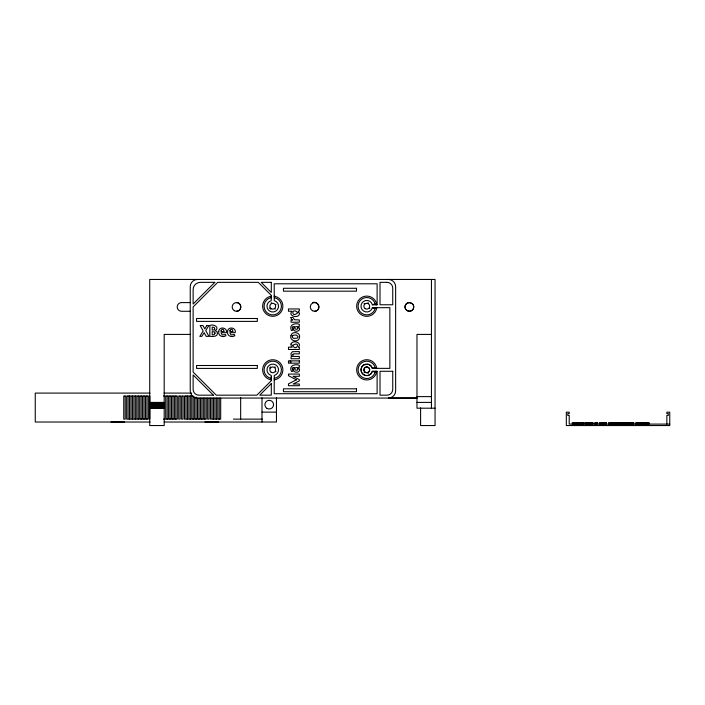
<?xml version="1.0" encoding="UTF-8"?>
<svg xmlns="http://www.w3.org/2000/svg" width="705" height="705" viewBox="0 0 705 705"><rect width="100%" height="100%" fill="white"/><g stroke="black" fill="none" stroke-linecap="round" stroke-linejoin="round"><path stroke-width="1.06" d="M363.886 369.843C363.727 366.221 369.614 366.045 369.667 369.693M369.667 369.931C369.737 373.412 364.097 373.659 363.903 370.143M376.796 304.763L376.778 304.63A10.126 10.126 0 0 0 361.26 297.721A10.126 10.126 0 0 0 361.26 314.703A10.126 10.126 0 0 0 376.778 307.794L376.796 307.662M376.787 368.354L376.778 368.257A10.126 10.126 0 0 0 361.26 361.348A10.126 10.126 0 0 0 361.26 378.329A10.126 10.126 0 0 0 376.778 371.429L376.796 371.288M274.201 297.078L274.333 296.206L274.862 296.303A10.126 10.126 0 0 1 281.048 312.015A10.126 10.126 0 0 1 264.163 311.575A10.126 10.126 0 0 1 271.169 296.206L271.302 296.188M375.333 304.763L375.157 303.961A8.68 8.68 0 0 0 361.797 299.105A8.68 8.68 0 0 0 361.797 313.32A8.68 8.68 0 0 0 375.157 308.455L375.333 307.662M375.324 368.345L375.157 367.596A8.68 8.68 0 0 0 361.797 362.731A8.68 8.68 0 0 0 361.797 376.955A8.68 8.68 0 0 0 375.157 372.09L375.333 371.288M271.302 297.651L270.949 297.721A8.68 8.68 0 0 0 265.556 311.064A8.68 8.68 0 0 0 279.947 311.064A8.68 8.68 0 0 0 274.553 297.721L274.862 296.303M271.302 378.409L271.302 376.681M372.363 307.706L389.856 307.662L389.856 368.371L372.363 368.345A5.79 5.79 0 0 0 363.454 365.102A5.79 5.79 0 0 0 363.454 374.584L365.719 375.545L368.125 375.483L370.76 374.055L372.381 371.288L377.113 371.288L377.113 393.725L274.201 393.725L274.254 375.448A5.79 5.79 0 0 0 277.497 366.538A5.79 5.79 0 0 0 268.015 366.538A5.79 5.79 0 0 0 271.258 375.448L271.302 380.709L256.84 395.17L216.268 395.17L193.126 372.029L193.126 306.931L217.713 282.344L258.286 282.344L271.302 295.36L271.258 300.621A5.79 5.79 0 0 0 268.015 309.53A5.79 5.79 0 0 0 277.497 309.53A5.79 5.79 0 0 0 274.254 300.621L274.201 283.789L377.113 283.789L377.113 304.763L372.363 304.71A5.79 5.79 0 0 0 363.454 301.467A5.79 5.79 0 0 0 363.454 310.949A5.79 5.79 0 0 0 372.363 307.706L375.157 308.455M366.547 366.97L366.626 366.952A2.89 2.89 0 0 0 364.3 371.332L364.309 371.368A2.89 2.89 0 0 0 369.253 371.332L369.279 371.288A2.89 2.89 0 0 0 366.926 366.952M375.157 303.961L372.372 304.763L375.263 304.41M375.157 367.596L372.363 368.345L370.865 365.745L368.274 364.247L363.886 364.829L361.921 366.688L360.995 369.535L361.55 372.346L363.375 374.522A5.79 5.79 0 0 0 372.363 371.341L375.157 372.09M373.809 368.345L375.263 368.036M274.201 378.409L274.553 378.347A8.68 8.68 0 0 0 279.947 365.005A8.68 8.68 0 0 0 265.556 365.005A8.68 8.68 0 0 0 270.949 378.347M375.915 304.763L376.778 304.63M376.197 368.354L376.778 368.257M236.519 311.275C242.097 311.487 242.097 302.383 236.519 302.595M314.633 311.275C321.656 311.037 318.907 300.233 312.438 302.595M274.201 379.872L274.333 379.863A10.126 10.126 0 0 0 281.242 364.344A10.126 10.126 0 0 0 264.26 364.344A10.126 10.126 0 0 0 271.169 379.863L271.302 379.872M190.35 302.595L181.555 302.595A4.336 4.336 0 0 0 177.211 306.931A4.336 4.336 0 0 0 181.555 311.275L190.35 311.275M190.606 334.417L164.194 334.417L164.194 425.547L149.724 425.547L149.724 279.453L435.055 279.453L435.055 425.547L420.594 425.547L420.594 407.842M431.442 334.417L416.972 334.417L416.972 408.195L435.055 408.195M150.024 393.09L35.25 393.09L35.25 422.022L150.13 422.022M164.106 393.09L191.725 393.09M128.83 395.99L130.998 395.99L130.998 419.131L128.83 419.131M131.72 395.99L133.888 395.99L133.888 419.131L131.72 419.131M134.611 395.99L136.788 395.99L136.788 419.131L134.611 419.131M137.51 395.99L139.678 395.99L139.678 419.131L137.51 419.131M140.401 395.99L142.569 395.99L142.569 419.131L140.401 419.131M143.291 395.99L145.459 395.99L145.459 419.131L143.291 419.131M146.191 395.99L148.358 395.99L148.358 419.131L146.191 419.131M163.542 395.99L165.71 395.99L165.71 419.131L163.542 419.131M166.442 395.99L168.61 395.99L168.61 419.131L166.442 419.131M169.332 395.99L171.5 395.99L171.5 419.131L169.332 419.131M172.223 395.99L174.391 395.99L174.391 419.131L172.223 419.131M175.113 395.99L177.29 395.99L177.29 419.131L175.113 419.131M186.693 395.99L188.861 395.99L188.861 419.131L186.693 419.131M189.583 395.99L191.751 395.99L191.751 419.131L189.583 419.131M416.972 396.615L431.442 396.615M197.462 279.453A7.235 7.235 0 0 0 190.235 286.679L190.235 390.834A7.235 7.235 0 0 0 197.462 398.069L416.972 398.069L388.402 398.069A7.235 7.235 0 0 0 395.637 390.834L395.637 286.679A7.235 7.235 0 0 0 388.402 279.453L389.037 279.48M149.724 402.405L164.194 402.405M416.972 402.405L431.442 402.405M149.724 402.907L164.194 402.907M149.724 403.41L164.194 403.41M149.724 403.903L164.194 403.903M149.724 404.388L164.194 404.388M149.724 404.846L164.194 404.846M149.724 405.296L164.194 405.296M149.724 405.727L164.194 405.727M149.724 406.124L164.194 406.124M149.724 406.494L164.194 406.494M149.724 406.838L164.194 406.838M149.724 407.146L164.194 407.146M149.724 407.419L164.194 407.419M149.724 407.649L164.194 407.649M149.724 407.842L164.194 407.842M149.724 407.992L164.194 407.992M149.724 408.195L164.194 408.107M261.996 412.125L276.457 412.125M192.474 419.131L194.642 419.131L194.642 397.038M195.364 419.131L197.541 419.131L197.541 398.087M198.264 419.131L200.431 419.131L200.431 398.087M201.154 419.131L203.322 419.131L203.322 398.087M204.045 419.131L206.221 419.131L206.221 398.087M212.725 419.131L214.893 419.131L214.893 398.087M215.615 419.131L217.792 419.131L217.792 398.087M218.515 419.131L220.683 419.131L220.683 398.087M233.425 419.131L262.322 419.131M164.309 422.022L276.457 422.022L276.457 397.796M110.897 422.022L124.653 422.022M204.917 422.022L218.673 422.022M592.746 422.586L585.432 422.586L585.485 424.031L592.746 424.031L592.746 422.586L592.702 424.031M616.117 422.586L608.565 422.586L608.565 424.031L616.117 424.031M617.122 422.586L625.432 422.586M641.524 422.586L649.067 422.586L649.067 424.031L641.524 424.031M617.122 424.031L625.432 424.031L625.361 422.586M633.707 424.031L626.392 424.031L626.392 422.586L633.707 422.586L633.663 424.031M669.75 424.102L569.217 424.102L569.217 415.421L567.772 415.421L567.772 413.615L569.217 413.615L569.217 412.169L566.327 412.169L566.327 425.547L669.75 425.547L669.75 412.169L666.86 412.169L666.86 413.615L668.305 413.615L668.305 415.421L666.86 415.421L666.86 424.102M375.906 307.662L376.778 307.794M375.906 371.288L376.778 371.429M373.579 307.662L375.263 308.014M373.579 371.288L375.263 371.65M646.97 422.586L646.97 424.031M646.829 422.586L646.829 424.031M646.406 422.586L646.432 424.031M646.159 422.586L646.159 424.031M645.851 422.586L645.851 424.031M645.216 422.586L645.216 424.031M644.555 422.586L644.555 424.031M643.841 422.586L643.841 424.031M643.224 422.586L643.224 424.031M642.704 422.586L642.704 424.031M642.281 422.586L642.281 424.031M641.947 422.586L641.947 424.031M639.664 422.586L639.664 424.031M638.924 422.586L638.924 424.031M638.563 422.586L638.563 424.031M638.298 422.586L638.298 424.031M633.513 422.586L633.513 424.031M631.654 422.586L631.513 424.031M631.098 422.586L631.098 424.031M630.49 422.586L630.49 424.031M629.847 422.586L629.847 424.031M629.151 422.586L629.151 424.031M627.943 422.586L627.943 424.031M627.468 422.586L627.468 424.031M627.08 422.586L627.08 424.031M626.78 422.586L626.78 424.031M626.56 422.586L626.56 424.031M625.168 422.586L625.176 424.031M624.85 422.586L624.85 424.031M624.41 422.586L624.41 424.031M623.81 422.586L623.81 424.031M623.097 422.586L623.097 424.031M622.259 422.586L622.259 424.031M621.29 422.586L621.29 424.031M620.338 422.586L620.338 424.031M619.501 422.586L619.501 424.031M618.787 422.586L618.787 424.031M618.179 422.586L618.179 424.031M617.721 422.586L617.721 424.031M617.386 422.586L617.386 424.031M617.192 422.586L617.192 424.031M615.685 422.586L615.685 424.031M615.35 422.586L615.35 424.031M614.927 422.586L614.927 424.031M614.408 422.586L614.408 424.031M613.791 422.586L613.791 424.031M613.077 422.586L613.077 424.031M612.425 422.586L612.425 424.031M611.781 422.586L611.781 424.031M611.226 422.586L611.226 424.031M610.803 422.586L610.803 424.031M610.662 422.586L610.662 424.031M606.318 422.586L606.318 424.031M604.088 422.586L604.176 424.031M603.824 422.586L603.824 424.031M603.48 422.586L603.48 424.031M603.092 422.586L603.092 424.031M602.273 422.586L602.273 424.031M601.585 422.586L601.585 424.031M592.553 422.586L592.553 424.031M590.693 422.586L590.693 424.031M590.552 422.586L590.552 424.031M590.147 422.586L590.147 424.031M589.539 422.586L589.539 424.031M588.886 422.586L588.886 424.031M588.19 422.586L588.19 424.031M586.983 422.586L586.983 424.031M586.507 422.586L586.507 424.031M586.119 422.586L586.119 424.031M585.82 422.586L585.82 424.031M585.599 422.586L585.599 424.031M581.713 422.586L581.713 424.031M578.382 422.586L578.382 424.031M577.122 422.586L577.122 424.031M574.02 422.586L574.02 424.031M431.442 279.453L431.442 408.195M261.996 397.796L261.996 422.022M240.661 397.435L240.661 419.131M219.237 398.087L219.237 419.131M216.347 398.087L216.347 419.131M213.448 398.087L213.448 419.131M212.002 398.087L212.002 419.131L210.557 419.131L210.557 398.087M209.112 398.087L209.112 419.131L207.667 419.131L207.667 398.087M204.767 398.087L204.767 419.131M201.877 398.087L201.877 419.131M198.986 398.087L198.986 419.131M196.096 397.038L196.096 419.131M193.196 395.99L193.196 419.131M190.306 395.99L190.306 419.131M187.415 395.99L187.415 419.131M175.836 395.99L175.836 419.131M172.945 395.99L172.945 419.131M170.055 395.99L170.055 419.131M167.164 395.99L167.164 419.131M149.804 395.99L149.804 419.131M146.913 395.99L146.913 419.131M144.014 395.99L144.014 419.131M141.123 395.99L141.123 419.131M138.233 395.99L138.233 419.131M135.334 395.99L135.334 419.131M132.443 395.99L132.443 419.131M129.553 395.99L129.553 419.131M369.808 308.182A3.613 3.613 0 0 1 369.587 308.49M364.088 303.793A3.613 3.613 0 0 1 364.353 303.52M367.895 302.771A3.613 3.613 0 0 1 368.415 302.991M275.311 308.772A3.613 3.613 0 0 1 274.88 309.134M270.623 309.134A3.613 3.613 0 0 1 270.332 308.896M269.945 308.49A3.613 3.613 0 0 1 269.618 308.023M271.108 302.991A3.613 3.613 0 0 1 271.637 302.771M275.787 304.243A3.613 3.613 0 0 1 275.972 304.569M275.972 371.5A3.613 3.613 0 0 1 275.787 371.826M269.618 368.045A3.613 3.613 0 0 1 269.83 367.728M270.332 367.164A3.613 3.613 0 0 1 270.623 366.926M274.88 366.926A3.613 3.613 0 0 1 275.311 367.296M368.415 373.06A3.613 3.613 0 0 1 367.895 373.28M364.503 372.654A3.613 3.613 0 0 1 364.088 372.258M218.753 331.35C217.616 335.554 222.674 338.056 225.935 335.774L225.582 334.531L222.207 334.963L220.991 332.689L226.358 332.689C227.83 327.411 219.096 326.045 218.753 331.35M227.592 331.35C226.455 335.554 231.513 338.056 234.774 335.774L234.421 334.531L231.046 334.963L229.821 332.689L235.188 332.689C236.66 327.411 227.935 326.045 227.592 331.35M290.927 335.8C289.27 341.255 298.638 342.991 299.449 337.695C301.132 332.222 291.72 330.522 290.927 335.8M290.936 317.488L291.491 319.277L292.786 320L291.068 320L291.068 322.229L299.325 322.229L299.325 319.947L294.47 319.735L293.06 317.488L290.936 317.488M299.44 313.478C299.273 319.259 287.129 315.981 292.064 311.249L288.477 311.249L288.477 308.957L299.325 308.957L299.325 311.055L298.224 311.205L299.44 313.478M292.346 327.393L292.804 330.31L291.5 330.522C288.46 325.031 294.84 322.511 299.325 324.326L299.325 326.38L298.241 326.521C303.688 332.319 290.16 333.377 294.39 326.565L292.857 326.653L292.346 327.393M292.346 368.354L292.804 371.271L291.5 371.473C288.46 365.992 294.84 363.472 299.325 365.287L299.325 367.34L298.241 367.481C303.688 373.28 290.16 374.337 294.39 367.525L292.857 367.613L292.346 368.354M217.493 333.298C217.431 337.113 212.346 336.435 209.852 336.373L209.852 325.525C213.474 323.542 220.489 327.746 215.016 330.645L216.876 331.473L217.493 333.298M290.98 344.066L291.218 346.146L292.205 347.186L288.477 347.186L288.477 349.469L299.325 349.469L299.325 347.371L298.224 347.23C302.921 342.753 292.698 339.334 290.98 344.066M297.748 312.65C291.376 319.118 291.086 306.314 297.748 312.65M292.566 345.335C296.356 352.615 301.423 340.277 292.566 345.335M405.19 305.811C403.542 311.143 412.337 313.496 413.571 308.059C415.219 302.727 406.424 300.374 405.19 305.811M221.15 330.504L221.009 331.5L224.225 331.5L223.291 329.358L221.969 329.358L221.15 330.504M229.989 330.504L229.848 331.5L233.064 331.5L232.121 329.358L230.799 329.358L229.989 330.504M215.06 333.139L214.117 334.708L212.205 334.813L212.205 331.57L214.611 331.967L215.06 333.139M292.698 354.553L293.377 356.448L299.325 356.448L299.325 358.739L291.068 358.739L291.068 356.677L292.381 356.527L291.253 355.382L290.892 353.769L292.372 351.707L299.325 351.575L299.325 353.857L293.527 353.857L292.698 354.553M297.959 327.922L297.589 328.979L296.461 329.332L295.228 328.979L294.813 327.922L295.219 326.891L296.444 326.547L297.58 326.891L297.959 327.922M297.959 368.882L297.589 369.94L296.461 370.292L295.228 369.94L294.813 368.882L295.219 367.851L296.444 367.508L297.58 367.851L297.959 368.882M214.69 328.636L214.267 329.764L212.205 330.143L212.205 327.085L214.267 327.473L214.69 328.636M292.39 335.977L292.39 337.528L293.879 338.409L297.395 338.083L298.144 336.752L296.47 335.087L293.879 335.087L292.39 335.977M206.803 325.525L204.794 328.865L202.925 325.525L200.176 325.525L203.163 330.953L199.823 336.373L201.85 336.373L204.124 332.663L206.168 336.373L208.944 336.373L205.728 330.566L208.856 325.525L206.803 325.525M214.822 282.344L193.126 304.04L193.126 289.579A7.235 7.235 0 0 1 200.361 282.344L214.822 282.344M271.302 383.599L259.731 395.17L271.302 395.17L271.302 383.599M296.373 379.819L288.477 383.899L288.477 385.705L299.325 385.705L299.325 384.013L293.104 384.013L299.325 380.903L299.325 379.651L293.104 376.32L299.325 376.32L299.325 374.073L288.477 374.073L288.477 375.686L296.373 379.819M271.302 282.344L261.176 282.344L271.302 292.469L271.302 282.344M386.957 282.344L380.004 282.344L380.004 304.763L392.747 304.763L392.747 288.133A5.79 5.79 0 0 0 386.957 282.344M356.501 288.283L283.454 288.283L283.454 291.174L356.501 291.174L356.501 288.283M257.334 318.493L196.572 318.493L196.572 321.392L257.334 321.392L257.334 318.493M290.24 360.872L288.477 360.872L288.477 363.172L290.24 363.172L290.24 360.872M299.325 360.872L291.068 360.872L291.068 363.172L299.325 363.172L299.325 360.872M257.334 365.507L196.572 365.507L196.572 368.407L257.334 368.407L257.334 365.507M392.747 371.288L380.004 371.288L380.004 395.17L386.957 395.17A5.79 5.79 0 0 0 392.747 389.389L392.747 371.288M356.501 388.816L283.454 388.816L283.454 391.707L356.501 391.707L356.501 388.816M213.377 395.17L198.907 395.17A5.79 5.79 0 0 1 193.126 389.389L193.126 374.919L213.377 395.17M125.208 395.99L123.763 395.99L123.763 419.131L125.208 419.131L125.208 395.99M128.107 395.99L126.662 395.99L126.662 419.131L128.107 419.131L128.107 395.99M180.18 395.99L178.735 395.99L178.735 419.131L180.18 419.131L180.18 395.99M183.071 395.99L181.626 395.99L181.626 419.131L183.071 419.131L183.071 395.99M185.97 395.99L184.516 395.99L184.516 419.131L185.97 419.131L185.97 395.99M583.952 422.586L572.319 422.586L572.319 424.031L583.952 424.031L583.952 422.586M597.153 422.586L594.861 422.586L594.861 424.031L597.153 424.031L597.153 422.586M606.459 422.586L599.294 422.586L599.294 424.031L606.459 424.031L606.459 422.586M640.545 422.586L635.804 422.586L635.804 424.031L640.545 424.031L640.545 422.586M638.14 424.031L638.14 422.586L638.087 424.031M267.054 408.424A4.336 4.336 0 0 0 273.566 404.661A4.336 4.336 0 0 0 267.054 400.907A4.336 4.336 0 0 0 267.054 408.424M234.351 310.693A4.336 4.336 0 0 0 240.863 306.931A4.336 4.336 0 0 0 234.351 303.176A4.336 4.336 0 0 0 234.351 310.693M312.465 310.693A4.336 4.336 0 0 0 318.968 306.931A4.336 4.336 0 0 0 312.465 303.176A4.336 4.336 0 0 0 312.465 310.693M365.199 308.64A2.89 2.89 0 0 0 369.667 306.367A2.89 2.89 0 0 0 365.463 303.635A2.89 2.89 0 0 0 365.199 308.64M407.208 310.693A4.336 4.336 0 0 0 413.72 306.931A4.336 4.336 0 0 0 407.208 303.176A4.336 4.336 0 0 0 407.208 310.693M271.302 308.719A2.89 2.89 0 0 0 275.646 306.208A2.89 2.89 0 0 0 271.302 303.705A2.89 2.89 0 0 0 271.302 308.719M271.178 372.284A2.89 2.89 0 0 0 275.646 370.002A2.89 2.89 0 0 0 271.443 367.279A2.89 2.89 0 0 0 271.178 372.284"/></g></svg>
